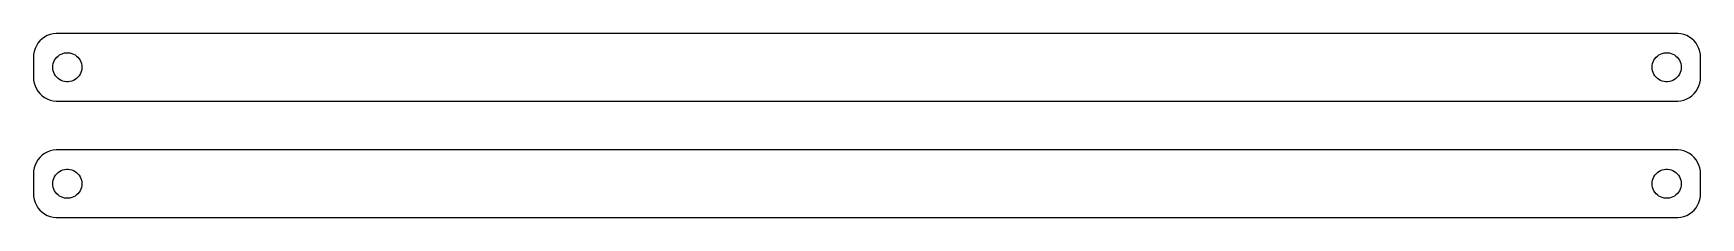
# Model space of a CAD drawing. Header units: metres. Extents: x -172 to 172, y 41 to 79.
import ezdxf

# ---------------------------------------------------------------- set-up
doc = ezdxf.new("R2010")
doc.units = ezdxf.units.M

msp = doc.modelspace()

# ---------------------------------------------------------------- linework, layer by layer
for p, q in [((-171.649, 75.8406), (-171.843, 75.2434)), ((-171.382, 76.4088), (-171.649, 75.8406)), ((-171.045, 76.9389), (-171.382, 76.4088)), ((-170.645, 77.4227), (-171.045, 76.9389)), ((-170.187, 77.8526), (-170.645, 77.4227)), ((-169.679, 78.2216), (-170.187, 77.8526)), ((-169.129, 78.5241), (-169.679, 78.2216)), ((-168.545, 78.7553), (-169.129, 78.5241)), ((-167.937, 78.9114), (-168.545, 78.7553)), ((-167.314, 78.9901), (-167.937, 78.9114)), ((167.314, 78.9901), (-167.314, 78.9901)), ((167.937, 78.9114), (167.314, 78.9901)), ((168.545, 78.7553), (167.937, 78.9114)), ((169.129, 78.5241), (168.545, 78.7553)), ((169.679, 78.2216), (169.129, 78.5241)), ((170.187, 77.8526), (169.679, 78.2216)), ((170.645, 77.4227), (170.187, 77.8526)), ((171.045, 76.9389), (170.645, 77.4227)), ((171.382, 76.4088), (171.045, 76.9389)), ((171.649, 75.8406), (171.382, 76.4088)), ((171.843, 75.2434), (171.649, 75.8406)), ((-171.961, 74.6267), (-172, 74)), ((-172, 74), (-172, 70)), ((-171.843, 75.2434), (-171.961, 74.6267)), ((-168, 72), (-167.976, 72.376)), ((-167.976, 72.376), (-167.906, 72.7461)), ((-167.906, 72.7461), (-167.789, 73.1044)), ((-167.789, 73.1044), (-167.629, 73.4453)), ((-167.629, 73.4453), (-167.427, 73.7634)), ((-167.427, 73.7634), (-167.187, 74.0536)), ((-167.187, 74.0536), (-166.912, 74.3115)), ((-166.912, 74.3115), (-166.607, 74.533)), ((-166.607, 74.533), (-166.277, 74.7145)), ((-166.277, 74.7145), (-165.927, 74.8532)), ((-165.927, 74.8532), (-165.562, 74.9469)), ((-165.562, 74.9469), (-165.188, 74.9941)), ((-165.188, 74.9941), (-164.812, 74.9941)), ((-164.812, 74.9941), (-164.438, 74.9469)), ((-164.438, 74.9469), (-164.073, 74.8532)), ((-164.073, 74.8532), (-163.723, 74.7145)), ((-163.723, 74.7145), (-163.393, 74.533)), ((-163.393, 74.533), (-163.088, 74.3115)), ((-163.088, 74.3115), (-162.813, 74.0536)), ((-162.813, 74.0536), (-162.573, 73.7634)), ((-162.573, 73.7634), (-162.371, 73.4453)), ((-162.371, 73.4453), (-162.211, 73.1044)), ((-162.211, 73.1044), (-162.094, 72.7461)), ((-162.094, 72.7461), (-162.024, 72.376)), ((-162.024, 72.376), (-162, 72)), ((162, 72), (162.024, 72.376)), ((162.024, 72.376), (162.094, 72.7461)), ((162.094, 72.7461), (162.211, 73.1044)), ((162.211, 73.1044), (162.371, 73.4453)), ((162.371, 73.4453), (162.573, 73.7634)), ((162.573, 73.7634), (162.813, 74.0536)), ((162.813, 74.0536), (163.088, 74.3115)), ((163.088, 74.3115), (163.393, 74.533)), ((163.393, 74.533), (163.723, 74.7145)), ((163.723, 74.7145), (164.073, 74.8532)), ((164.073, 74.8532), (164.438, 74.9469)), ((164.438, 74.9469), (164.812, 74.9941)), ((164.812, 74.9941), (165.188, 74.9941)), ((165.188, 74.9941), (165.562, 74.9469)), ((165.562, 74.9469), (165.927, 74.8532)), ((165.927, 74.8532), (166.277, 74.7145)), ((166.277, 74.7145), (166.607, 74.533)), ((166.607, 74.533), (166.912, 74.3115)), ((166.912, 74.3115), (167.187, 74.0536)), ((167.187, 74.0536), (167.427, 73.7634)), ((167.427, 73.7634), (167.629, 73.4453)), ((167.629, 73.4453), (167.789, 73.1044)), ((167.789, 73.1044), (167.906, 72.7461)), ((167.906, 72.7461), (167.976, 72.376)), ((167.976, 72.376), (168, 72)), ((171.961, 74.6267), (171.843, 75.2434)), ((172, 74), (171.961, 74.6267)), ((172, 70), (172, 74)), ((-172, 70), (-171.961, 69.3733)), ((-171.961, 69.3733), (-171.843, 68.7566)), ((-167.976, 71.624), (-168, 72)), ((-167.906, 71.2539), (-167.976, 71.624)), ((-167.789, 70.8956), (-167.906, 71.2539)), ((-167.629, 70.5547), (-167.789, 70.8956)), ((-167.427, 70.2366), (-167.629, 70.5547)), ((-167.187, 69.9464), (-167.427, 70.2366)), ((-166.912, 69.6885), (-167.187, 69.9464)), ((-166.607, 69.467), (-166.912, 69.6885)), ((-166.277, 69.2855), (-166.607, 69.467)), ((-165.927, 69.1468), (-166.277, 69.2855)), ((-165.562, 69.0531), (-165.927, 69.1468)), ((-165.188, 69.0059), (-165.562, 69.0531)), ((-164.812, 69.0059), (-165.188, 69.0059)), ((-164.438, 69.0531), (-164.812, 69.0059)), ((-164.073, 69.1468), (-164.438, 69.0531)), ((-163.723, 69.2855), (-164.073, 69.1468)), ((-163.393, 69.467), (-163.723, 69.2855)), ((-163.088, 69.6885), (-163.393, 69.467)), ((-162.813, 69.9464), (-163.088, 69.6885)), ((-162.573, 70.2366), (-162.813, 69.9464)), ((-162.371, 70.5547), (-162.573, 70.2366)), ((-162.211, 70.8956), (-162.371, 70.5547)), ((-162.094, 71.2539), (-162.211, 70.8956)), ((-162.024, 71.624), (-162.094, 71.2539)), ((-162, 72), (-162.024, 71.624)), ((162.024, 71.624), (162, 72)), ((162.094, 71.2539), (162.024, 71.624)), ((162.211, 70.8956), (162.094, 71.2539)), ((162.371, 70.5547), (162.211, 70.8956)), ((162.573, 70.2366), (162.371, 70.5547)), ((162.813, 69.9464), (162.573, 70.2366)), ((163.088, 69.6885), (162.813, 69.9464)), ((163.393, 69.467), (163.088, 69.6885)), ((163.723, 69.2855), (163.393, 69.467)), ((164.073, 69.1468), (163.723, 69.2855)), ((164.438, 69.0531), (164.073, 69.1468)), ((164.812, 69.0059), (164.438, 69.0531)), ((165.188, 69.0059), (164.812, 69.0059)), ((165.562, 69.0531), (165.188, 69.0059)), ((165.927, 69.1468), (165.562, 69.0531)), ((166.277, 69.2855), (165.927, 69.1468)), ((166.607, 69.467), (166.277, 69.2855)), ((166.912, 69.6885), (166.607, 69.467)), ((167.187, 69.9464), (166.912, 69.6885)), ((167.427, 70.2366), (167.187, 69.9464)), ((167.629, 70.5547), (167.427, 70.2366)), ((167.789, 70.8956), (167.629, 70.5547)), ((167.906, 71.2539), (167.789, 70.8956)), ((167.976, 71.624), (167.906, 71.2539)), ((168, 72), (167.976, 71.624)), ((171.843, 68.7566), (171.961, 69.3733)), ((171.961, 69.3733), (172, 70)), ((-171.843, 68.7566), (-171.649, 68.1594)), ((-171.649, 68.1594), (-171.382, 67.5912)), ((-171.382, 67.5912), (-171.045, 67.0611)), ((-171.045, 67.0611), (-170.645, 66.5773)), ((-170.645, 66.5773), (-170.187, 66.1474)), ((-170.187, 66.1474), (-169.679, 65.7784)), ((-169.679, 65.7784), (-169.129, 65.4759)), ((-169.129, 65.4759), (-168.545, 65.2447)), ((168.545, 65.2447), (169.129, 65.4759)), ((169.129, 65.4759), (169.679, 65.7784)), ((169.679, 65.7784), (170.187, 66.1474)), ((170.187, 66.1474), (170.645, 66.5773)), ((170.645, 66.5773), (171.045, 67.0611)), ((171.045, 67.0611), (171.382, 67.5912)), ((171.382, 67.5912), (171.649, 68.1594)), ((171.649, 68.1594), (171.843, 68.7566)), ((-168.545, 65.2447), (-167.937, 65.0886)), ((-167.937, 65.0886), (-167.314, 65.0099)), ((-167.314, 65.0099), (167.314, 65.0099)), ((167.314, 65.0099), (167.937, 65.0886)), ((167.937, 65.0886), (168.545, 65.2447)), ((-171.649, 51.8406), (-171.843, 51.2434)), ((-171.382, 52.4088), (-171.649, 51.8406)), ((-171.045, 52.9389), (-171.382, 52.4088)), ((-170.645, 53.4227), (-171.045, 52.9389)), ((-170.187, 53.8526), (-170.645, 53.4227)), ((-169.679, 54.2216), (-170.187, 53.8526)), ((-169.129, 54.5241), (-169.679, 54.2216)), ((-168.545, 54.7553), (-169.129, 54.5241)), ((-167.937, 54.9114), (-168.545, 54.7553)), ((-167.314, 54.9901), (-167.937, 54.9114)), ((167.314, 54.9901), (-167.314, 54.9901)), ((167.937, 54.9114), (167.314, 54.9901)), ((168.545, 54.7553), (167.937, 54.9114)), ((169.129, 54.5241), (168.545, 54.7553)), ((169.679, 54.2216), (169.129, 54.5241)), ((170.187, 53.8526), (169.679, 54.2216)), ((170.645, 53.4227), (170.187, 53.8526)), ((171.045, 52.9389), (170.645, 53.4227)), ((171.382, 52.4088), (171.045, 52.9389)), ((171.649, 51.8406), (171.382, 52.4088)), ((171.843, 51.2434), (171.649, 51.8406)), ((-171.961, 50.6267), (-172, 50)), ((-172, 50), (-172, 46)), ((-171.843, 51.2434), (-171.961, 50.6267)), ((-168, 48), (-167.976, 48.376)), ((-167.976, 48.376), (-167.906, 48.7461)), ((-167.906, 48.7461), (-167.789, 49.1044)), ((-167.789, 49.1044), (-167.629, 49.4453)), ((-167.629, 49.4453), (-167.427, 49.7634)), ((-167.427, 49.7634), (-167.187, 50.0536)), ((-167.187, 50.0536), (-166.912, 50.3115)), ((-166.912, 50.3115), (-166.607, 50.533)), ((-166.607, 50.533), (-166.277, 50.7145)), ((-166.277, 50.7145), (-165.927, 50.8532)), ((-165.927, 50.8532), (-165.562, 50.9469)), ((-165.562, 50.9469), (-165.188, 50.9941)), ((-165.188, 50.9941), (-164.812, 50.9941)), ((-164.812, 50.9941), (-164.438, 50.9469)), ((-164.438, 50.9469), (-164.073, 50.8532)), ((-164.073, 50.8532), (-163.723, 50.7145)), ((-163.723, 50.7145), (-163.393, 50.533)), ((-163.393, 50.533), (-163.088, 50.3115)), ((-163.088, 50.3115), (-162.813, 50.0536)), ((-162.813, 50.0536), (-162.573, 49.7634)), ((-162.573, 49.7634), (-162.371, 49.4453)), ((-162.371, 49.4453), (-162.211, 49.1044)), ((-162.211, 49.1044), (-162.094, 48.7461)), ((-162.094, 48.7461), (-162.024, 48.376)), ((-162.024, 48.376), (-162, 48)), ((162, 48), (162.024, 48.376)), ((162.024, 48.376), (162.094, 48.7461)), ((162.094, 48.7461), (162.211, 49.1044)), ((162.211, 49.1044), (162.371, 49.4453)), ((162.371, 49.4453), (162.573, 49.7634)), ((162.573, 49.7634), (162.813, 50.0536)), ((162.813, 50.0536), (163.088, 50.3115)), ((163.088, 50.3115), (163.393, 50.533)), ((163.393, 50.533), (163.723, 50.7145)), ((163.723, 50.7145), (164.073, 50.8532)), ((164.073, 50.8532), (164.438, 50.9469)), ((164.438, 50.9469), (164.812, 50.9941)), ((164.812, 50.9941), (165.188, 50.9941)), ((165.188, 50.9941), (165.562, 50.9469)), ((165.562, 50.9469), (165.927, 50.8532)), ((165.927, 50.8532), (166.277, 50.7145)), ((166.277, 50.7145), (166.607, 50.533)), ((166.607, 50.533), (166.912, 50.3115)), ((166.912, 50.3115), (167.187, 50.0536)), ((167.187, 50.0536), (167.427, 49.7634)), ((167.427, 49.7634), (167.629, 49.4453)), ((167.629, 49.4453), (167.789, 49.1044)), ((167.789, 49.1044), (167.906, 48.7461)), ((167.906, 48.7461), (167.976, 48.376)), ((167.976, 48.376), (168, 48)), ((171.961, 50.6267), (171.843, 51.2434)), ((172, 50), (171.961, 50.6267)), ((172, 46), (172, 50)), ((-172, 46), (-171.961, 45.3733)), ((-171.961, 45.3733), (-171.843, 44.7566)), ((-171.843, 44.7566), (-171.649, 44.1594)), ((-167.976, 47.624), (-168, 48)), ((-167.906, 47.2539), (-167.976, 47.624)), ((-167.789, 46.8956), (-167.906, 47.2539)), ((-167.629, 46.5547), (-167.789, 46.8956)), ((-167.427, 46.2366), (-167.629, 46.5547)), ((-167.187, 45.9464), (-167.427, 46.2366)), ((-166.912, 45.6885), (-167.187, 45.9464)), ((-166.607, 45.467), (-166.912, 45.6885)), ((-166.277, 45.2855), (-166.607, 45.467)), ((-165.927, 45.1468), (-166.277, 45.2855)), ((-165.562, 45.0531), (-165.927, 45.1468)), ((-165.188, 45.0059), (-165.562, 45.0531)), ((-164.812, 45.0059), (-165.188, 45.0059)), ((-164.438, 45.0531), (-164.812, 45.0059)), ((-164.073, 45.1468), (-164.438, 45.0531)), ((-163.723, 45.2855), (-164.073, 45.1468)), ((-163.393, 45.467), (-163.723, 45.2855)), ((-163.088, 45.6885), (-163.393, 45.467)), ((-162.813, 45.9464), (-163.088, 45.6885)), ((-162.573, 46.2366), (-162.813, 45.9464)), ((-162.371, 46.5547), (-162.573, 46.2366)), ((-162.211, 46.8956), (-162.371, 46.5547)), ((-162.094, 47.2539), (-162.211, 46.8956)), ((-162.024, 47.624), (-162.094, 47.2539)), ((-162, 48), (-162.024, 47.624)), ((162.024, 47.624), (162, 48)), ((162.094, 47.2539), (162.024, 47.624)), ((162.211, 46.8956), (162.094, 47.2539)), ((162.371, 46.5547), (162.211, 46.8956)), ((162.573, 46.2366), (162.371, 46.5547)), ((162.813, 45.9464), (162.573, 46.2366)), ((163.088, 45.6885), (162.813, 45.9464)), ((163.393, 45.467), (163.088, 45.6885)), ((163.723, 45.2855), (163.393, 45.467)), ((164.073, 45.1468), (163.723, 45.2855)), ((164.438, 45.0531), (164.073, 45.1468)), ((164.812, 45.0059), (164.438, 45.0531)), ((165.188, 45.0059), (164.812, 45.0059)), ((165.562, 45.0531), (165.188, 45.0059)), ((165.927, 45.1468), (165.562, 45.0531)), ((166.277, 45.2855), (165.927, 45.1468)), ((166.607, 45.467), (166.277, 45.2855)), ((166.912, 45.6885), (166.607, 45.467)), ((167.187, 45.9464), (166.912, 45.6885)), ((167.427, 46.2366), (167.187, 45.9464)), ((167.629, 46.5547), (167.427, 46.2366)), ((167.789, 46.8956), (167.629, 46.5547)), ((167.906, 47.2539), (167.789, 46.8956)), ((167.976, 47.624), (167.906, 47.2539)), ((168, 48), (167.976, 47.624)), ((171.649, 44.1594), (171.843, 44.7566)), ((171.843, 44.7566), (171.961, 45.3733)), ((171.961, 45.3733), (172, 46)), ((-171.649, 44.1594), (-171.382, 43.5912)), ((-171.382, 43.5912), (-171.045, 43.0611)), ((-171.045, 43.0611), (-170.645, 42.5773)), ((-170.645, 42.5773), (-170.187, 42.1474)), ((-170.187, 42.1474), (-169.679, 41.7784)), ((-169.679, 41.7784), (-169.129, 41.4759)), ((-169.129, 41.4759), (-168.545, 41.2447)), ((168.545, 41.2447), (169.129, 41.4759)), ((169.129, 41.4759), (169.679, 41.7784)), ((169.679, 41.7784), (170.187, 42.1474)), ((170.187, 42.1474), (170.645, 42.5773)), ((170.645, 42.5773), (171.045, 43.0611)), ((171.045, 43.0611), (171.382, 43.5912)), ((171.382, 43.5912), (171.649, 44.1594)), ((-168.545, 41.2447), (-167.937, 41.0886)), ((-167.937, 41.0886), (-167.314, 41.0099)), ((-167.314, 41.0099), (167.314, 41.0099)), ((167.314, 41.0099), (167.937, 41.0886)), ((167.937, 41.0886), (168.545, 41.2447))]:
    msp.add_line(p, q)

doc.saveas('drawing.dxf')
